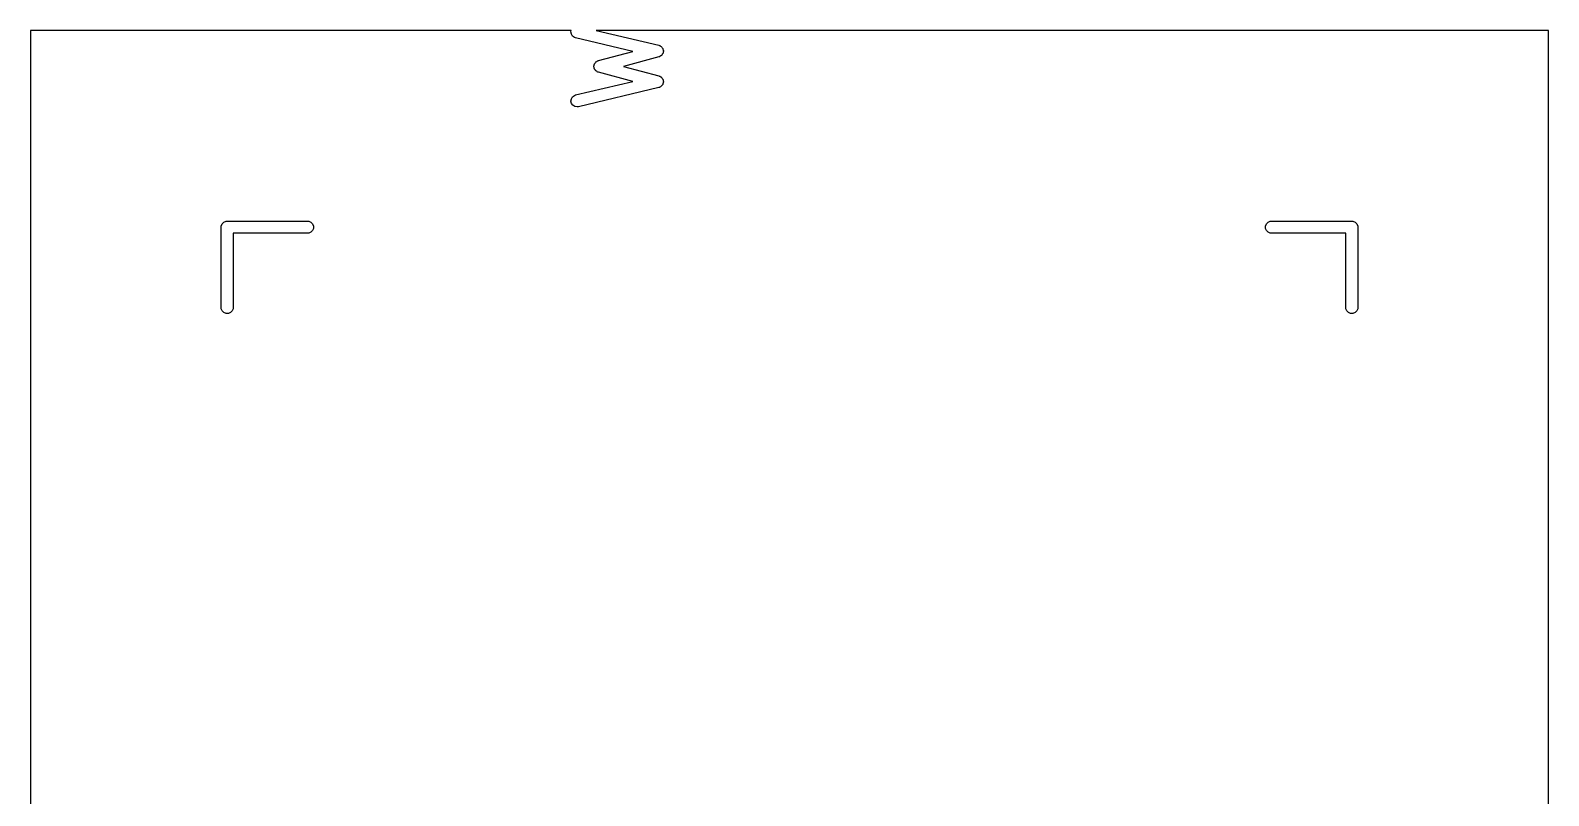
# Model space of a CAD drawing. Extents: x 100 to 190, y -154 to -36.
# Drawn here: x 142.95 to 161.85, y -142.95 to -133.42 of the extents above; entities that cross this region are included whole.
import ezdxf

# ---------------------------------------------------------------- set-up
doc = ezdxf.new("R2010")
doc.units = 0
doc.layers.add('BLACK', color=7, linetype='CONTINUOUS')

msp = doc.modelspace()

# ---------------------------------------------------------------- linework, layer by layer
at = {"layer": 'BLACK', "linetype": 'CONTINUOUS'}
for p, q in [((149.683951, -133.425), (142.95, -133.425)), ((142.95, -133.425), (142.95, -152.325)), ((149.679871, -133.442137), (149.683951, -133.425)), ((149.994871, -133.425), (150.772191, -133.610076)), ((161.85, -133.425), (149.994871, -133.425)), ((161.85, -152.325), (161.85, -133.425)), ((149.684504, -133.471032), (149.679871, -133.442137)), ((149.69984, -133.495954), (149.684504, -133.471032)), ((149.723547, -133.513111), (149.69984, -133.495954)), ((149.737447, -133.517901), (149.723547, -133.513111)), ((150.448303, -133.687152), (149.737447, -133.517901)), ((150.772191, -133.610076), (150.777209, -133.611805)), ((150.777209, -133.611805), (150.779013, -133.612045)), ((150.779013, -133.612045), (150.780642, -133.612988)), ((150.780642, -133.612988), (150.786091, -133.614866)), ((150.786091, -133.614866), (150.794914, -133.621251)), ((150.794914, -133.621251), (150.804337, -133.626707)), ((149.999582, -133.812222), (150.007442, -133.806207)), ((150.007442, -133.806207), (150.014629, -133.803511)), ((150.014629, -133.803511), (150.01634, -133.802521)), ((150.01634, -133.802521), (150.01778, -133.802329)), ((150.01778, -133.802329), (150.021208, -133.801044)), ((150.021208, -133.801044), (150.448303, -133.687152)), ((150.774144, -133.755504), (150.331613, -133.873512)), ((150.779119, -133.753638), (150.774144, -133.755504)), ((150.78091, -133.753351), (150.779119, -133.753638)), ((150.782509, -133.752366), (150.78091, -133.753351)), ((150.787911, -133.750341), (150.782509, -133.752366)), ((150.796559, -133.74372), (150.787911, -133.750341)), ((150.805832, -133.738015), (150.796559, -133.74372)), ((150.804337, -133.626707), (150.806677, -133.629764)), ((150.80809, -133.734894), (150.805832, -133.738015)), ((150.806677, -133.629764), (150.809798, -133.632023)), ((150.811148, -133.732554), (150.80809, -133.734894)), ((150.809798, -133.632023), (150.815503, -133.641294)), ((150.816602, -133.723132), (150.811148, -133.732554)), ((150.815503, -133.641294), (150.822125, -133.649945)), ((150.822989, -133.714308), (150.816602, -133.723132)), ((150.822125, -133.649945), (150.823118, -133.653668)), ((150.823881, -133.71056), (150.822989, -133.714308)), ((150.823118, -133.653668), (150.825134, -133.656945)), ((150.82581, -133.707229), (150.823881, -133.71056)), ((150.825134, -133.656945), (150.826856, -133.667688)), ((150.827244, -133.696435), (150.82581, -133.707229)), ((150.826856, -133.667688), (150.829665, -133.67822)), ((150.829767, -133.68584), (150.827244, -133.696435)), ((150.829665, -133.67822), (150.829157, -133.682038)), ((150.829157, -133.682038), (150.829767, -133.68584)), ((149.965688, -133.868697), (149.968237, -133.859134)), ((149.966327, -133.873512), (149.965688, -133.868697)), ((149.965688, -133.878327), (149.966327, -133.873512)), ((149.968237, -133.887889), (149.965688, -133.878327)), ((149.968237, -133.859134), (149.969542, -133.849319)), ((149.969542, -133.897705), (149.968237, -133.887889)), ((149.969542, -133.849319), (149.971976, -133.845113)), ((149.971976, -133.90191), (149.969542, -133.897705)), ((149.971976, -133.845113), (149.973228, -133.840421)), ((149.973228, -133.906603), (149.971976, -133.90191)), ((149.973228, -133.840421), (149.979243, -133.832561)), ((149.979243, -133.914462), (149.973228, -133.906603)), ((149.979243, -133.832561), (149.984204, -133.823994)), ((149.984204, -133.92303), (149.979243, -133.914462)), ((149.984204, -133.823994), (149.988061, -133.82104)), ((149.988061, -133.925983), (149.984204, -133.92303)), ((149.988061, -133.82104), (149.991015, -133.817183)), ((149.991015, -133.929841), (149.988061, -133.925983)), ((149.991015, -133.817183), (149.999582, -133.812222)), ((149.999582, -133.934801), (149.991015, -133.929841)), ((150.007442, -133.940817), (149.999582, -133.934801)), ((150.014629, -133.943512), (150.007442, -133.940817)), ((150.01634, -133.944503), (150.014629, -133.943512)), ((150.01778, -133.944694), (150.01634, -133.944503)), ((150.021208, -133.94598), (150.01778, -133.944694)), ((150.448303, -134.059871), (150.021208, -133.94598)), ((150.331613, -133.873512), (150.774144, -133.99152)), ((150.774144, -133.99152), (150.779119, -133.993385)), ((150.779119, -133.993385), (150.78091, -133.993673)), ((150.78091, -133.993673), (150.782509, -133.994657)), ((150.782509, -133.994657), (150.787911, -133.996683)), ((150.787911, -133.996683), (150.796559, -134.003303)), ((149.737447, -134.229124), (150.448303, -134.059871)), ((150.77219, -134.136948), (149.772191, -134.375044)), ((150.777208, -134.135218), (150.77219, -134.136948)), ((150.779013, -134.134979), (150.777208, -134.135218)), ((150.780642, -134.134035), (150.779013, -134.134979)), ((150.786091, -134.132158), (150.780642, -134.134035)), ((150.794914, -134.125772), (150.786091, -134.132158)), ((150.804337, -134.120317), (150.794914, -134.125772)), ((150.796559, -134.003303), (150.805832, -134.009009)), ((150.806677, -134.117259), (150.804337, -134.120317)), ((150.805832, -134.009009), (150.80809, -134.012129)), ((150.809798, -134.115001), (150.806677, -134.117259)), ((150.80809, -134.012129), (150.811148, -134.01447)), ((150.815503, -134.105729), (150.809798, -134.115001)), ((150.811148, -134.01447), (150.816605, -134.023895)), ((150.822125, -134.097079), (150.815503, -134.105729)), ((150.816605, -134.023895), (150.822988, -134.032716)), ((150.823118, -134.093355), (150.822125, -134.097079)), ((150.822988, -134.032716), (150.823879, -134.036461)), ((150.825134, -134.090079), (150.823118, -134.093355)), ((150.823879, -134.036461), (150.82581, -134.039795)), ((150.826856, -134.079335), (150.825134, -134.090079)), ((150.82581, -134.039795), (150.827244, -134.050592)), ((150.829665, -134.068804), (150.826856, -134.079335)), ((150.827244, -134.050592), (150.829767, -134.061184)), ((150.829767, -134.061184), (150.829157, -134.064985)), ((150.829157, -134.064985), (150.829665, -134.068804)), ((149.679871, -134.304888), (149.684504, -134.275993)), ((149.686649, -134.333356), (149.679871, -134.304888)), ((149.684504, -134.275993), (149.69984, -134.251071)), ((149.703806, -134.357063), (149.686649, -134.333356)), ((149.69984, -134.251071), (149.723547, -134.233914)), ((149.728728, -134.372399), (149.703806, -134.357063)), ((149.723547, -134.233914), (149.737447, -134.229124)), ((149.757623, -134.377032), (149.728728, -134.372399)), ((149.772191, -134.375044), (149.757623, -134.377032)), ((145.325, -135.875), (145.326441, -135.860368)), ((145.325, -136.875), (145.325, -135.875)), ((145.326441, -135.860368), (145.33764, -135.833332)), ((145.33764, -135.833332), (145.358332, -135.81264)), ((145.358332, -135.81264), (145.385368, -135.801441)), ((145.385368, -135.801441), (145.4, -135.8)), ((145.4, -135.8), (146.4, -135.8)), ((146.4, -135.8), (146.414632, -135.801441)), ((146.414632, -135.801441), (146.441668, -135.81264)), ((146.441668, -135.81264), (146.46236, -135.833332)), ((146.46236, -135.833332), (146.473559, -135.860368)), ((146.473559, -135.889632), (146.46236, -135.916668)), ((146.473559, -135.860368), (146.473559, -135.889632)), ((158.326441, -135.860368), (158.33764, -135.833332)), ((158.326441, -135.889632), (158.326441, -135.860368)), ((158.33764, -135.916668), (158.326441, -135.889632)), ((158.33764, -135.833332), (158.358332, -135.81264)), ((158.358332, -135.81264), (158.385368, -135.801441)), ((158.385368, -135.801441), (158.4, -135.8)), ((158.4, -135.8), (159.4, -135.8)), ((159.4, -135.8), (159.414632, -135.801441)), ((159.414632, -135.801441), (159.441668, -135.81264)), ((159.441668, -135.81264), (159.46236, -135.833332)), ((159.46236, -135.833332), (159.473559, -135.860368)), ((159.473559, -135.860368), (159.475, -135.875)), ((159.475, -135.875), (159.475, -136.875)), ((146.4, -135.95), (145.475, -135.95)), ((145.475, -135.95), (145.475, -136.875)), ((146.414632, -135.948559), (146.4, -135.95)), ((146.441668, -135.93736), (146.414632, -135.948559)), ((146.46236, -135.916668), (146.441668, -135.93736)), ((158.358332, -135.93736), (158.33764, -135.916668)), ((158.385368, -135.948559), (158.358332, -135.93736)), ((158.4, -135.95), (158.385368, -135.948559)), ((159.325, -135.95), (158.4, -135.95)), ((159.325, -136.875), (159.325, -135.95)), ((145.326441, -136.889632), (145.325, -136.875)), ((145.33764, -136.916668), (145.326441, -136.889632)), ((145.358332, -136.93736), (145.33764, -136.916668)), ((145.385368, -136.948559), (145.358332, -136.93736)), ((145.414632, -136.948559), (145.385368, -136.948559)), ((145.441668, -136.93736), (145.414632, -136.948559)), ((145.46236, -136.916668), (145.441668, -136.93736)), ((145.473559, -136.889632), (145.46236, -136.916668)), ((145.475, -136.875), (145.473559, -136.889632)), ((159.326441, -136.889632), (159.325, -136.875)), ((159.33764, -136.916668), (159.326441, -136.889632)), ((159.358332, -136.93736), (159.33764, -136.916668)), ((159.385368, -136.948559), (159.358332, -136.93736)), ((159.414632, -136.948559), (159.385368, -136.948559)), ((159.441668, -136.93736), (159.414632, -136.948559)), ((159.46236, -136.916668), (159.441668, -136.93736)), ((159.473559, -136.889632), (159.46236, -136.916668)), ((159.475, -136.875), (159.473559, -136.889632))]:
    msp.add_line(p, q, dxfattribs=at)

doc.saveas('drawing.dxf')
